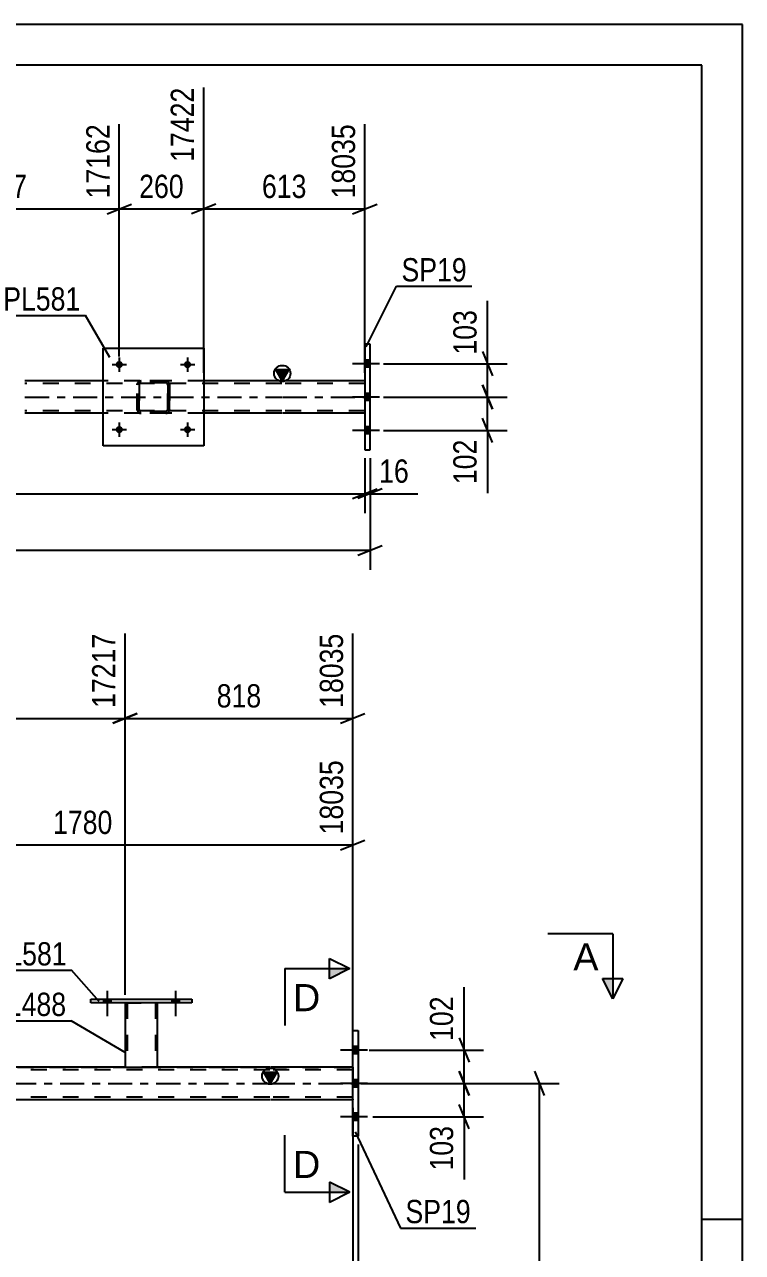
# Model space of a CAD drawing. Header units: millimetres. Extents: x 0 to 841, y 0 to 594.
# Drawn here: x 752.7 to 841, y 442.9 to 594 of the extents above; entities that cross this region are included whole.
import ezdxf

# ---------------------------------------------------------------- set-up
doc = ezdxf.new("R2010")
doc.units = ezdxf.units.MM
doc.linetypes.add('DXK_LINE_DOT2', pattern=[3.9198, 1.9599, -1.9599])
doc.linetypes.add('DXK_LINE_DOT3', pattern=[5.9187, 2.979, -0.9799, 0.9799, -0.9799])
doc.styles.add('Arial', font='ARIAL.TTF', dxfattribs={"height": 0.2})
doc.styles.add('Arial Narrow', font='ARIALN.TTF', dxfattribs={"height": 0.2})

# ---------------------------------------------------------------- blocks, each defined once
blk = doc.blocks.new('Unknown-814553059-1135')
at = {"color": 5, "linetype": 'Continuous'}
for p, q in [((841, 594), (0, 594)), ((841, 0), (841, 594)), ((836, 589), (5, 589)), ((836, 5), (836, 589)), ((841, 447), (836, 447))]:
    blk.add_line(p, q, dxfattribs=at)
blk = doc.blocks.new('Part-814553059-2887 - 2837')
at = {"linetype": 'Continuous'}
blk.add_hatch(color=2, dxfattribs=at).paths.add_polyline_path([(784.37, 550.17), (783.57, 551.57), (785.17, 551.57)])
at = {"color": 2, "linetype": 'Continuous'}
for p, q in [((784.37, 550.17), (783.57, 551.57)), ((783.57, 551.57), (785.17, 551.57)), ((785.17, 551.57), (784.37, 550.17)), ((762.31, 550.17), (752.71, 550.17)), ((784.31, 550.17), (774.71, 550.17)), ((794.53, 550.17), (784.41, 550.17)), ((762.31, 546.17), (752.71, 546.17)), ((784.31, 546.17), (774.71, 546.17)), ((794.53, 546.17), (784.41, 546.17))]:
    blk.add_line(p, q, dxfattribs=at)
at = {"color": 7, "linetype": 'DXK_LINE_DOT2'}
for p, q in [((774.71, 550.17), (762.31, 550.17)), ((794.53, 550.17), (794.53, 546.17)), ((784.31, 549.85), (752.71, 549.85)), ((794.53, 549.85), (784.41, 549.85)), ((784.31, 546.49), (752.71, 546.49)), ((774.71, 546.17), (762.31, 546.17)), ((794.53, 546.49), (784.41, 546.49))]:
    blk.add_line(p, q, dxfattribs=at)
at = {"color": 7, "linetype": 'DXK_LINE_DOT3'}
for p, q in [((752.71, 548.17), (784.31, 548.17)), ((784.41, 548.17), (794.53, 548.17))]:
    blk.add_line(p, q, dxfattribs=at)
at = {"color": 2, "linetype": 'Continuous'}
blk.add_circle((784.37, 551.07), 1, dxfattribs=at)
blk = doc.blocks.new('Bolt-814553059-2890 - 2837')
at = {"linetype": 'Continuous'}
for points in [[(795.17, 551.83), (795.17, 552.71), (794.53, 552.71), (794.53, 551.83)], [(795.17, 551.83), (795.17, 552.71), (794.53, 552.71), (794.53, 551.83)], [(795.17, 551.83), (795.17, 552.71), (794.53, 552.71), (794.53, 551.83)], [(795.17, 547.73), (795.17, 548.61), (794.53, 548.61), (794.53, 547.73)], [(795.17, 547.73), (795.17, 548.61), (794.53, 548.61), (794.53, 547.73)], [(795.17, 543.63), (795.17, 544.51), (794.53, 544.51), (794.53, 543.63)], [(795.17, 543.63), (795.17, 544.51), (794.53, 544.51), (794.53, 543.63)], [(795.17, 543.63), (795.17, 544.51), (794.53, 544.51), (794.53, 543.63)]]:
    blk.add_hatch(color=1, dxfattribs=at).paths.add_polyline_path(points)
at = {"color": 1, "linetype": 'Continuous'}
for p, q in [((796.33, 552.27), (793.01, 552.27)), ((796.33, 552.27), (793.01, 552.27)), ((796.33, 552.27), (793.01, 552.27)), ((795.17, 552.71), (794.53, 552.71)), ((795.17, 552.71), (794.53, 552.71)), ((795.17, 552.71), (794.53, 552.71)), ((795.17, 551.83), (794.53, 551.83)), ((795.17, 551.83), (794.53, 551.83)), ((795.17, 551.83), (794.53, 551.83)), ((795.17, 548.61), (794.53, 548.61)), ((795.17, 548.61), (794.53, 548.61)), ((796.33, 548.17), (793.01, 548.17)), ((796.33, 548.17), (793.01, 548.17)), ((795.17, 547.73), (794.53, 547.73)), ((795.17, 547.73), (794.53, 547.73)), ((796.33, 544.07), (793.01, 544.07)), ((796.33, 544.07), (793.01, 544.07)), ((796.33, 544.07), (793.01, 544.07)), ((795.17, 544.51), (794.53, 544.51)), ((795.17, 544.51), (794.53, 544.51)), ((795.17, 544.51), (794.53, 544.51)), ((795.17, 543.63), (794.53, 543.63)), ((795.17, 543.63), (794.53, 543.63)), ((795.17, 543.63), (794.53, 543.63))]:
    blk.add_line(p, q, dxfattribs=at)
blk = doc.blocks.new('Part-814553059-2973 - 2837')
at = {"color": 7, "linetype": 'DXK_LINE_DOT2'}
for p, q in [((766.8, 550.13), (766.99, 550.17)), ((766.99, 550.17), (766.8, 550.13)), ((766.82, 549.86), (766.89, 549.91)), ((766.99, 549.93), (766.89, 549.91)), ((770.03, 550.17), (766.99, 550.17)), ((770.03, 549.93), (766.99, 549.93)), ((770.03, 550.17), (770.21, 550.13)), ((770.21, 550.13), (770.03, 550.17)), ((770.12, 549.91), (770.03, 549.93)), ((770.19, 549.86), (770.12, 549.91)), ((766.51, 549.69), (766.54, 549.87)), ((766.54, 549.87), (766.51, 549.69)), ((766.51, 546.65), (766.51, 549.69)), ((766.51, 549.69), (766.51, 549.69)), ((766.51, 546.65), (766.51, 549.69)), ((766.75, 549.69), (766.76, 549.78)), ((766.76, 549.78), (766.75, 549.69)), ((766.75, 546.65), (766.75, 549.69)), ((766.75, 549.69), (766.75, 549.69)), ((766.75, 549.69), (766.75, 546.65)), ((766.76, 549.78), (766.82, 549.86)), ((766.82, 549.86), (766.76, 549.78)), ((770.19, 549.86), (770.25, 549.78)), ((770.25, 549.78), (770.19, 549.86)), ((770.25, 549.78), (770.27, 549.69)), ((770.27, 549.69), (770.25, 549.78)), ((770.27, 546.65), (770.27, 549.69)), ((770.27, 549.69), (770.27, 549.69)), ((770.27, 549.69), (770.27, 546.65)), ((770.47, 549.87), (770.51, 549.69)), ((770.51, 549.69), (770.47, 549.87)), ((770.51, 546.65), (770.51, 549.69)), ((770.51, 549.69), (770.51, 549.69)), ((770.51, 549.69), (770.51, 546.65)), ((766.51, 546.65), (766.51, 546.65)), ((766.54, 546.46), (766.51, 546.65)), ((766.51, 546.65), (766.54, 546.46)), ((766.75, 546.65), (766.75, 546.65)), ((766.76, 546.55), (766.75, 546.65)), ((766.75, 546.65), (766.76, 546.55)), ((766.82, 546.48), (766.76, 546.55)), ((766.76, 546.55), (766.82, 546.48)), ((766.99, 546.17), (766.8, 546.2)), ((766.8, 546.2), (766.99, 546.17)), ((766.89, 546.42), (766.82, 546.48)), ((766.99, 546.41), (766.89, 546.42)), ((770.03, 546.41), (766.99, 546.41)), ((770.03, 546.17), (766.99, 546.17)), ((770.12, 546.42), (770.03, 546.41)), ((770.21, 546.2), (770.03, 546.17)), ((770.03, 546.17), (770.21, 546.2)), ((770.19, 546.48), (770.12, 546.42)), ((770.25, 546.55), (770.19, 546.48)), ((770.19, 546.48), (770.25, 546.55)), ((770.27, 546.65), (770.25, 546.55)), ((770.25, 546.55), (770.27, 546.65)), ((770.27, 546.65), (770.27, 546.65)), ((770.51, 546.65), (770.47, 546.46)), ((770.47, 546.46), (770.51, 546.65)), ((770.51, 546.65), (770.51, 546.65))]:
    blk.add_line(p, q, dxfattribs=at)
at = {"color": 7, "linetype": 'DXK_LINE_DOT3'}
blk.add_line((768.51, 548.17), (768.51, 548.17), dxfattribs=at)
at = {"color": 7, "linetype": 'DXK_LINE_DOT2'}
for centre, start, end in [((766.99, 549.69), 112.5, 157.5), ((766.99, 549.69), 112.5, 157.5), ((770.03, 549.69), 22.5, 67.5), ((770.03, 549.69), 22.5, 67.5), ((766.99, 546.65), 202.5, 247.5), ((766.99, 546.65), 202.5, 247.5), ((770.03, 546.65), 292.5, 337.5), ((770.03, 546.65), 292.5, 337.5)]:
    blk.add_arc(centre, 0.48, start, end, dxfattribs=at)
blk = doc.blocks.new('Bolt-814553059-2919 - 2837')
at = {"linetype": 'Continuous'}
for points in [[(764.75, 552.17, -1), (763.87, 552.17, -1)], [(773.15, 552.17, -1), (772.27, 552.17, -1)]]:
    blk.add_hatch(color=1, dxfattribs=at).paths.add_polyline_path(points)
at = {"color": 1, "linetype": 'Continuous'}
for p, q in [((764.31, 553.05), (764.31, 551.29)), ((772.71, 553.05), (772.71, 551.29)), ((763.43, 552.17), (765.19, 552.17)), ((771.83, 552.17), (773.59, 552.17))]:
    blk.add_line(p, q, dxfattribs=at)
blk = doc.blocks.new('Bolt-814553059-2920 - 2837')
at = {"linetype": 'Continuous'}
for points in [[(764.75, 544.17, -1), (763.87, 544.17, -1)], [(773.15, 544.17, -1), (772.27, 544.17, -1)]]:
    blk.add_hatch(color=1, dxfattribs=at).paths.add_polyline_path(points)
at = {"color": 1, "linetype": 'Continuous'}
for p, q in [((763.43, 544.17), (765.19, 544.17)), ((764.31, 545.05), (764.31, 543.29)), ((771.83, 544.17), (773.59, 544.17)), ((772.71, 545.05), (772.71, 543.29))]:
    blk.add_line(p, q, dxfattribs=at)
blk = doc.blocks.new('Part-814553059-2972 - 2837')
at = {"color": 2, "linetype": 'Continuous'}
for p, q in [((762.31, 542.17), (762.31, 554.17)), ((762.31, 554.17), (774.71, 554.17)), ((774.71, 554.17), (774.71, 542.17)), ((774.71, 542.17), (762.31, 542.17))]:
    blk.add_line(p, q, dxfattribs=at)
blk = doc.blocks.new('Part-814553059-3060 - 2837')
at = {"color": 2, "linetype": 'Continuous'}
for p, q in [((795.17, 554.67), (794.53, 554.67)), ((794.53, 554.67), (794.53, 541.67)), ((795.17, 541.67), (795.17, 554.67)), ((794.53, 541.67), (795.17, 541.67))]:
    blk.add_line(p, q, dxfattribs=at)
blk = doc.blocks.new('Bolt-814553059-3770 - 3729')
at = {"linetype": 'Continuous'}
for points in [[(762.39, 473.63), (763.27, 473.63), (763.27, 474.11), (762.39, 474.11)], [(770.79, 473.63), (771.67, 473.63), (771.67, 474.11), (770.79, 474.11)]]:
    blk.add_hatch(color=1, dxfattribs=at).paths.add_polyline_path(points)
at = {"color": 1, "linetype": 'Continuous'}
for p, q in [((762.83, 475.11), (762.83, 471.99)), ((771.23, 475.11), (771.23, 471.99)), ((762.39, 474.11), (762.39, 473.63)), ((763.27, 474.11), (763.27, 473.63)), ((770.79, 474.11), (770.79, 473.63)), ((771.67, 474.11), (771.67, 473.63))]:
    blk.add_line(p, q, dxfattribs=at)
blk = doc.blocks.new('Bolt-814553059-3771 - 3729')
at = {"linetype": 'Continuous'}
for points in [[(762.39, 473.63), (763.27, 473.63), (763.27, 474.11), (762.39, 474.11)], [(770.79, 473.63), (771.67, 473.63), (771.67, 474.11), (770.79, 474.11)]]:
    blk.add_hatch(color=1, dxfattribs=at).paths.add_polyline_path(points)
at = {"color": 1, "linetype": 'Continuous'}
for p, q in [((762.83, 475.11), (762.83, 471.99)), ((771.23, 475.11), (771.23, 471.99)), ((762.39, 474.11), (762.39, 473.63)), ((763.27, 474.11), (763.27, 473.63)), ((770.79, 474.11), (770.79, 473.63)), ((771.67, 474.11), (771.67, 473.63))]:
    blk.add_line(p, q, dxfattribs=at)
blk = doc.blocks.new('Part-814553059-3789 - 3729')
at = {"color": 2, "linetype": 'Continuous'}
for p, q in [((765.03, 473.63), (765.03, 465.72)), ((769.03, 465.72), (769.03, 473.63)), ((765.03, 465.72), (769.03, 465.72))]:
    blk.add_line(p, q, dxfattribs=at)
at = {"color": 7, "linetype": 'DXK_LINE_DOT2'}
for p, q in [((765.03, 473.63), (769.03, 473.63)), ((765.03, 473.63), (765.03, 473.63)), ((765.03, 473.63), (765.03, 473.63)), ((765.27, 473.63), (765.27, 465.72)), ((768.79, 473.63), (768.79, 465.72)), ((769.03, 473.63), (769.03, 473.63)), ((769.03, 473.63), (769.03, 473.63)), ((768.74, 465.72), (768.77, 465.72)), ((768.74, 465.72), (768.77, 465.72)), ((768.77, 465.72), (768.79, 465.72)), ((768.77, 465.72), (768.79, 465.72))]:
    blk.add_line(p, q, dxfattribs=at)
blk = doc.blocks.new('Part-814553059-3794 - 3729')
at = {"color": 2, "linetype": 'Continuous'}
for p, q in [((760.83, 474.11), (773.23, 474.11)), ((760.83, 473.63), (760.83, 474.11)), ((773.23, 473.63), (760.83, 473.63)), ((773.23, 474.11), (773.23, 473.63))]:
    blk.add_line(p, q, dxfattribs=at)
blk = doc.blocks.new('Bolt-814553059-3955 - 3729')
at = {"linetype": 'Continuous'}
for points in [[(793.05, 468.26), (793.05, 467.38), (793.69, 467.38), (793.69, 468.26)], [(793.05, 468.26), (793.05, 467.38), (793.69, 467.38), (793.69, 468.26)], [(793.05, 468.26), (793.05, 467.38), (793.69, 467.38), (793.69, 468.26)], [(793.05, 464.16), (793.05, 463.28), (793.69, 463.28), (793.69, 464.16)], [(793.05, 464.16), (793.05, 463.28), (793.69, 463.28), (793.69, 464.16)], [(793.05, 460.06), (793.05, 459.18), (793.69, 459.18), (793.69, 460.06)], [(793.05, 460.06), (793.05, 459.18), (793.69, 459.18), (793.69, 460.06)], [(793.05, 460.06), (793.05, 459.18), (793.69, 459.18), (793.69, 460.06)]]:
    blk.add_hatch(color=1, dxfattribs=at).paths.add_polyline_path(points)
at = {"color": 1, "linetype": 'Continuous'}
for p, q in [((794.85, 467.82), (791.53, 467.82)), ((794.85, 467.82), (791.53, 467.82)), ((794.85, 467.82), (791.53, 467.82)), ((793.69, 468.26), (793.05, 468.26)), ((793.69, 468.26), (793.05, 468.26)), ((793.69, 468.26), (793.05, 468.26)), ((793.69, 467.38), (793.05, 467.38)), ((793.69, 467.38), (793.05, 467.38)), ((793.69, 467.38), (793.05, 467.38)), ((793.69, 464.16), (793.05, 464.16)), ((793.69, 464.16), (793.05, 464.16)), ((794.85, 463.72), (791.53, 463.72)), ((794.85, 463.72), (791.53, 463.72)), ((793.69, 463.28), (793.05, 463.28)), ((793.69, 463.28), (793.05, 463.28)), ((794.85, 459.62), (791.53, 459.62)), ((794.85, 459.62), (791.53, 459.62)), ((794.85, 459.62), (791.53, 459.62)), ((793.69, 460.06), (793.05, 460.06)), ((793.69, 460.06), (793.05, 460.06)), ((793.69, 460.06), (793.05, 460.06)), ((793.69, 459.18), (793.05, 459.18)), ((793.69, 459.18), (793.05, 459.18)), ((793.69, 459.18), (793.05, 459.18))]:
    blk.add_line(p, q, dxfattribs=at)
blk = doc.blocks.new('Part-814553059-3985 - 3729')
at = {"color": 2, "linetype": 'Continuous'}
for p, q in [((793.05, 457.22), (793.05, 470.22)), ((793.05, 470.22), (793.69, 470.22)), ((793.69, 470.22), (793.69, 457.22)), ((793.69, 457.22), (793.05, 457.22))]:
    blk.add_line(p, q, dxfattribs=at)
blk = doc.blocks.new('Part-814553059-4048 - 3729')
at = {"linetype": 'Continuous'}
blk.add_hatch(color=2, dxfattribs=at).paths.add_polyline_path([(782.89, 463.72), (782.09, 465.12), (783.69, 465.12)])
at = {"color": 7, "linetype": 'DXK_LINE_DOT2'}
for p, q in [((782.83, 465.4), (76.37, 465.4)), ((152.07, 465.72), (782.83, 465.72)), ((769.03, 465.72), (765.03, 465.72)), ((782.93, 465.72), (793.05, 465.72)), ((793.05, 465.4), (782.93, 465.4)), ((793.05, 465.72), (793.05, 461.72)), ((782.83, 462.04), (76.37, 462.04)), ((793.05, 462.04), (782.93, 462.04))]:
    blk.add_line(p, q, dxfattribs=at)
at = {"color": 2, "linetype": 'Continuous'}
for p, q in [((765.03, 465.72), (717.95, 465.72)), ((782.83, 465.72), (769.03, 465.72)), ((793.05, 465.72), (782.93, 465.72)), ((782.89, 463.72), (782.09, 465.12)), ((782.09, 465.12), (783.69, 465.12)), ((783.69, 465.12), (782.89, 463.72)), ((782.83, 461.72), (730.83, 461.72)), ((793.05, 461.72), (782.93, 461.72))]:
    blk.add_line(p, q, dxfattribs=at)
at = {"color": 7, "linetype": 'DXK_LINE_DOT3'}
for p, q in [((76.37, 463.72), (782.83, 463.72)), ((782.93, 463.72), (793.05, 463.72))]:
    blk.add_line(p, q, dxfattribs=at)
at = {"color": 2, "linetype": 'Continuous'}
blk.add_circle((782.89, 464.62), 1, dxfattribs=at)
blk = doc.blocks.new('StraightDimension-814553059-7858 - 2837')
at = {"color": 7, "linetype": 'Continuous'}
for p, q in [((794.53, 540.67), (794.53, 533.88)), ((795.17, 540.67), (795.17, 533.88)), ((793.03, 535.68), (796.03, 536.88)), ((796.67, 536.88), (793.67, 535.68)), ((794.53, 536.28), (795.17, 536.28))]:
    blk.add_line(p, q, dxfattribs=at)
at = {"color": 0}
blk.add_wipeout([(800.55, 537.03), (800.55, 541.23), (795.69, 541.23), (795.69, 537.03)], dxfattribs=at)
at = {"color": 7, "linetype": 'Continuous'}
blk.add_line((795.17, 536.28), (801.07, 536.28), dxfattribs=at)
blk.add_line((795.17, 536.28), (801.07, 536.28), dxfattribs=at)
at = {"color": 3, "style": 'Arial Narrow'}
blk.add_text('16', height=2.863, dxfattribs=at).set_placement((796.29, 537.63))
blk = doc.blocks.new('StraightDimension-814553059-3579 - 2837')
at = {"color": 7, "linetype": 'Continuous'}
for p, q in [((734.32, 551.17), (734.32, 586.25)), ((764.31, 553.17), (764.31, 581.75)), ((735.82, 571.91), (732.82, 570.71)), ((734.32, 571.31), (764.31, 571.31)), ((762.81, 570.71), (765.81, 571.91))]:
    blk.add_line(p, q, dxfattribs=at)
at = {"color": 0, "linetype": 'Continuous'}
blk.add_wipeout([(763.71, 582.35), (759.51, 582.35), (759.51, 572.01), (763.71, 572.01)], dxfattribs=at)
at = {"color": 0}
blk.add_wipeout([(753.57, 572.06), (753.57, 576.26), (745.06, 576.26), (745.06, 572.06)], dxfattribs=at)
at = {"color": 3, "linetype": 'Continuous', "style": 'Arial Narrow'}
blk.add_text('17162', height=2.863, rotation=90.0002, dxfattribs=at).set_placement((763.11, 572.61))
at = {"color": 3, "style": 'Arial Narrow'}
blk.add_text('1017', height=2.863, dxfattribs=at).set_placement((745.66, 572.66))
blk = doc.blocks.new('StraightDimension-814553059-3599 - 2837')
at = {"color": 7, "linetype": 'Continuous'}
for p, q in [((774.71, 551.17), (774.71, 586.25)), ((764.31, 553.17), (764.31, 581.75)), ((762.81, 570.71), (765.81, 571.91)), ((764.31, 571.31), (774.71, 571.31)), ((776.21, 571.91), (773.21, 570.71))]:
    blk.add_line(p, q, dxfattribs=at)
at = {"color": 0}
blk.add_wipeout([(772.85, 572.06), (772.85, 576.26), (766.16, 576.26), (766.16, 572.06)], dxfattribs=at)
at = {"color": 3, "style": 'Arial Narrow'}
blk.add_text('260', height=2.863, dxfattribs=at).set_placement((766.76, 572.66))
at = {"color": 0, "linetype": 'Continuous'}
blk.add_wipeout([(774.11, 586.85), (769.91, 586.85), (769.91, 576.51), (774.11, 576.51)], dxfattribs=at)
at = {"color": 3, "linetype": 'Continuous', "style": 'Arial Narrow'}
blk.add_text('17422', height=2.863, rotation=90.0002, dxfattribs=at).set_placement((773.51, 577.11))
blk = doc.blocks.new('StraightDimension-814553059-3615 - 2837')
at = {"color": 7, "linetype": 'Continuous'}
for p, q in [((774.71, 551.17), (774.71, 586.25)), ((794.53, 551.17), (794.53, 581.75)), ((776.21, 571.91), (773.21, 570.71)), ((774.71, 571.31), (794.53, 571.31)), ((793.03, 570.71), (796.03, 571.91))]:
    blk.add_line(p, q, dxfattribs=at)
at = {"color": 0, "linetype": 'Continuous'}
blk.add_wipeout([(793.93, 582.35), (789.73, 582.35), (789.73, 572.01), (793.93, 572.01)], dxfattribs=at)
at = {"color": 0}
blk.add_wipeout([(787.96, 572.06), (787.96, 576.26), (781.27, 576.26), (781.27, 572.06)], dxfattribs=at)
at = {"color": 3, "linetype": 'Continuous', "style": 'Arial Narrow'}
blk.add_text('18035', height=2.863, rotation=90.0002, dxfattribs=at).set_placement((793.33, 572.61))
at = {"color": 3, "style": 'Arial Narrow'}
blk.add_text('613', height=2.863, dxfattribs=at).set_placement((781.87, 572.66))
blk = doc.blocks.new('StraightDimension-814553059-3627 - 2837')
at = {"color": 7, "linetype": 'Continuous'}
for p, q in [((795.17, 540.67), (795.17, 526.92)), ((87.9, 529.32), (795.17, 529.32)), ((793.67, 528.72), (796.67, 529.92))]:
    blk.add_line(p, q, dxfattribs=at)
blk = doc.blocks.new('StraightDimension-814553059-7859 - 2837')
at = {"color": 7, "linetype": 'Continuous'}
for p, q in [((794.53, 540.67), (794.53, 533.88)), ((793.03, 535.68), (796.03, 536.88)), ((88.54, 536.28), (794.53, 536.28))]:
    blk.add_line(p, q, dxfattribs=at)
blk = doc.blocks.new('StraightDimension-814553059-10199 - 2837')
at = {"color": 7, "linetype": 'Continuous'}
for p, q in [((809.03, 553.77), (810.23, 550.77)), ((796.82, 552.27), (812.03, 552.27)), ((809.63, 548.17), (809.63, 552.27)), ((810.23, 546.67), (809.03, 549.67)), ((796.82, 548.17), (812.03, 548.17))]:
    blk.add_line(p, q, dxfattribs=at)
at = {"color": 0}
blk.add_wipeout([(808.88, 559.48), (804.68, 559.48), (804.68, 552.79), (808.88, 552.79)], dxfattribs=at)
at = {"color": 7, "linetype": 'Continuous'}
blk.add_line((809.63, 552.27), (809.63, 560), dxfattribs=at)
blk.add_line((809.63, 552.27), (809.63, 560), dxfattribs=at)
at = {"color": 3, "style": 'Arial Narrow'}
blk.add_text('103', height=2.863, rotation=90.0002, dxfattribs=at).set_placement((808.28, 553.39))
blk = doc.blocks.new('StraightDimension-814553059-10200 - 2837')
at = {"color": 7, "linetype": 'Continuous'}
for p, q in [((809.03, 549.67), (810.23, 546.67)), ((796.82, 548.17), (812.03, 548.17)), ((809.63, 544.07), (809.63, 548.17)), ((810.23, 542.57), (809.03, 545.57)), ((796.82, 544.07), (812.03, 544.07))]:
    blk.add_line(p, q, dxfattribs=at)
at = {"color": 0}
blk.add_wipeout([(808.88, 543.54), (804.68, 543.54), (804.68, 536.86), (808.88, 536.86)], dxfattribs=at)
at = {"color": 7, "linetype": 'Continuous'}
blk.add_line((809.63, 544.07), (809.63, 536.33), dxfattribs=at)
blk.add_line((809.63, 544.07), (809.63, 536.33), dxfattribs=at)
at = {"color": 3, "style": 'Arial Narrow'}
blk.add_text('102', height=2.863, rotation=90.0002, dxfattribs=at).set_placement((808.28, 537.46))
blk = doc.blocks.new('StraightDimension-814553059-11881 - 3729')
at = {"color": 7, "linetype": 'Continuous'}
for p, q in [((793.05, 460.72), (793.05, 405.42)), ((740.51, 341.5), (740.51, 410.67)), ((742.01, 408.42), (739.01, 407.22)), ((791.55, 407.22), (794.55, 408.42)), ((740.51, 407.82), (793.05, 407.82))]:
    blk.add_line(p, q, dxfattribs=at)
at = {"color": 0}
blk.add_wipeout([(771.04, 408.57), (771.04, 412.77), (762.52, 412.77), (762.52, 408.57)], dxfattribs=at)
at = {"color": 3, "style": 'Arial Narrow'}
blk.add_text('1431', height=2.863, dxfattribs=at).set_placement((763.12, 409.17))
blk = doc.blocks.new('StraightDimension-814553059-10536 - 3729')
at = {"color": 7, "linetype": 'Continuous'}
for p, q in [((806.15, 465.22), (807.35, 462.22)), ((795.08, 463.72), (809.15, 463.72)), ((806.75, 459.62), (806.75, 463.72)), ((807.35, 458.12), (806.15, 461.12)), ((795.5, 459.62), (809.15, 459.62))]:
    blk.add_line(p, q, dxfattribs=at)
at = {"color": 0}
blk.add_wipeout([(806, 459.1), (801.8, 459.1), (801.8, 452.41), (806, 452.41)], dxfattribs=at)
at = {"color": 7, "linetype": 'Continuous'}
blk.add_line((806.75, 459.62), (806.75, 451.89), dxfattribs=at)
blk.add_line((806.75, 459.62), (806.75, 451.89), dxfattribs=at)
at = {"color": 3, "style": 'Arial Narrow'}
blk.add_text('103', height=2.863, rotation=90.0002, dxfattribs=at).set_placement((805.4, 453.01))
blk = doc.blocks.new('StraightDimension-814553059-4435 - 3729')
at = {"color": 7, "linetype": 'Continuous'}
for p, q in [((726.58, 462.72), (726.58, 503.5)), ((793.05, 466.72), (793.05, 503.5)), ((728.08, 493.66), (725.08, 492.46)), ((726.58, 493.06), (793.05, 493.06)), ((791.55, 492.46), (794.55, 493.66))]:
    blk.add_line(p, q, dxfattribs=at)
at = {"color": 0, "linetype": 'Continuous'}
blk.add_wipeout([(792.45, 504.1), (788.25, 504.1), (788.25, 493.76), (792.45, 493.76)], dxfattribs=at)
at = {"color": 0}
blk.add_wipeout([(764.07, 493.81), (764.07, 498.01), (755.56, 498.01), (755.56, 493.81)], dxfattribs=at)
at = {"color": 3, "linetype": 'Continuous', "style": 'Arial Narrow'}
blk.add_text('18035', height=2.863, rotation=90.0002, dxfattribs=at).set_placement((791.85, 494.36))
at = {"color": 3, "style": 'Arial Narrow'}
blk.add_text('1780', height=2.863, dxfattribs=at).set_placement((756.16, 494.41))
blk = doc.blocks.new('StraightDimension-814553059-10565 - 3729')
at = {"color": 7, "linetype": 'Continuous'}
for p, q in [((816.64, 462.22), (815.44, 465.22)), ((794.05, 463.72), (818.44, 463.72)), ((816.04, 337.86), (816.04, 463.72)), ((815.44, 339.36), (816.64, 336.36)), ((741.92, 337.86), (818.44, 337.86))]:
    blk.add_line(p, q, dxfattribs=at)
at = {"color": 0}
blk.add_wipeout([(815.29, 405.05), (811.09, 405.05), (811.09, 396.53), (815.29, 396.53)], dxfattribs=at)
at = {"color": 3, "style": 'Arial Narrow'}
blk.add_text('3147', height=2.863, rotation=90.0002, dxfattribs=at).set_placement((814.69, 397.13))
blk = doc.blocks.new('StraightDimension-814553059-4482 - 3729')
at = {"color": 7, "linetype": 'Continuous'}
blk.add_line((793.69, 456.22), (793.69, 297.58), dxfattribs=at)
blk = doc.blocks.new('StraightDimension-814553059-4910 - 3729')
at = {"color": 7, "linetype": 'Continuous'}
for p, q in [((765.03, 474.63), (765.03, 519.08)), ((793.05, 466.72), (793.05, 519.08)), ((766.53, 509.23), (763.53, 508.03)), ((791.55, 508.03), (794.55, 509.23)), ((765.03, 508.63), (793.05, 508.63))]:
    blk.add_line(p, q, dxfattribs=at)
at = {"color": 0, "linetype": 'Continuous'}
blk.add_wipeout([(792.45, 519.68), (788.25, 519.68), (788.25, 509.33), (792.45, 509.33)], dxfattribs=at)
at = {"color": 0}
blk.add_wipeout([(782.39, 509.38), (782.39, 513.58), (775.7, 513.58), (775.7, 509.38)], dxfattribs=at)
at = {"color": 3, "linetype": 'Continuous', "style": 'Arial Narrow'}
blk.add_text('18035', height=2.863, rotation=90.0002, dxfattribs=at).set_placement((791.85, 509.93))
at = {"color": 3, "style": 'Arial Narrow'}
blk.add_text('818', height=2.863, dxfattribs=at).set_placement((776.3, 509.98))
blk = doc.blocks.new('StraightDimension-814553059-4920 - 3729')
at = {"color": 7, "linetype": 'Continuous'}
for p, q in [((713.95, 474.63), (713.95, 519.08)), ((765.03, 474.63), (765.03, 519.08)), ((715.45, 509.23), (712.45, 508.03)), ((763.53, 508.03), (766.53, 509.23)), ((713.95, 508.63), (765.03, 508.63))]:
    blk.add_line(p, q, dxfattribs=at)
at = {"color": 0, "linetype": 'Continuous'}
blk.add_wipeout([(764.43, 519.68), (760.23, 519.68), (760.23, 509.33), (764.43, 509.33)], dxfattribs=at)
at = {"color": 0}
blk.add_wipeout([(743.75, 509.38), (743.75, 513.58), (735.24, 513.58), (735.24, 509.38)], dxfattribs=at)
at = {"color": 3, "linetype": 'Continuous', "style": 'Arial Narrow'}
blk.add_text('17217', height=2.863, rotation=90.0002, dxfattribs=at).set_placement((763.83, 509.93))
at = {"color": 3, "style": 'Arial Narrow'}
blk.add_text('1277', height=2.863, dxfattribs=at).set_placement((735.84, 509.98))
blk = doc.blocks.new('StraightDimension-814553059-10535 - 3729')
at = {"color": 7, "linetype": 'Continuous'}
for p, q in [((806.15, 469.32), (807.35, 466.32)), ((795.08, 467.82), (809.15, 467.82)), ((806.75, 463.72), (806.75, 467.82)), ((807.35, 462.22), (806.15, 465.22)), ((795.08, 463.72), (809.15, 463.72))]:
    blk.add_line(p, q, dxfattribs=at)
at = {"color": 0}
blk.add_wipeout([(806, 475.03), (801.8, 475.03), (801.8, 468.35), (806, 468.35)], dxfattribs=at)
at = {"color": 7, "linetype": 'Continuous'}
blk.add_line((806.75, 467.82), (806.75, 475.55), dxfattribs=at)
blk.add_line((806.75, 467.82), (806.75, 475.55), dxfattribs=at)
at = {"color": 3, "style": 'Arial Narrow'}
blk.add_text('102', height=2.863, rotation=90.0002, dxfattribs=at).set_placement((805.4, 468.95))
blk = doc.blocks.new('Mark-814553059-2968 - 2837')
at = {"color": 0}
blk.add_wipeout([(759.54, 558.81), (759.54, 561.81), (750.03, 561.81), (750.03, 558.81)], dxfattribs=at)
blk.add_wipeout([(759.54, 558.81), (759.54, 561.81), (750.03, 561.81), (750.03, 558.81)], dxfattribs=at)
at = {"color": 30, "linetype": 'Continuous'}
for p in [(749.43, 558.21), (763.14, 553.02)]:
    blk.add_line(p, (760.14, 558.21), dxfattribs=at)
at = {"color": 3, "style": 'Arial Narrow'}
blk.add_text('PL581', height=2.863, dxfattribs=at).set_placement((750.03, 558.81))
blk = doc.blocks.new('Mark-814553059-3056 - 2837')
at = {"color": 0}
blk.add_wipeout([(807.08, 562.4), (807.08, 565.4), (799.04, 565.4), (799.04, 562.4)], dxfattribs=at)
blk.add_wipeout([(807.08, 562.4), (807.08, 565.4), (799.04, 565.4), (799.04, 562.4)], dxfattribs=at)
at = {"color": 30, "linetype": 'Continuous'}
for p, q in [((794.68, 554.33), (798.44, 561.8)), ((798.44, 561.8), (807.68, 561.8))]:
    blk.add_line(p, q, dxfattribs=at)
at = {"color": 3, "style": 'Arial Narrow'}
blk.add_text('SP19', height=2.863, dxfattribs=at).set_placement((799.04, 562.4))
blk = doc.blocks.new('Mark-814553059-3785 - 3729')
at = {"color": 0}
blk.add_wipeout([(757.79, 472.02), (757.79, 475.02), (747.74, 475.02), (747.74, 472.02)], dxfattribs=at)
blk.add_wipeout([(757.79, 472.02), (757.79, 475.02), (747.74, 475.02), (747.74, 472.02)], dxfattribs=at)
at = {"color": 30, "linetype": 'Continuous'}
for p in [(747.14, 471.42), (765.03, 467.52)]:
    blk.add_line(p, (758.39, 471.42), dxfattribs=at)
at = {"color": 3, "style": 'Arial Narrow'}
blk.add_text('M1488', height=2.863, dxfattribs=at).set_placement((747.74, 472.02))
blk = doc.blocks.new('Mark-814553059-3790 - 3729')
at = {"color": 0}
blk.add_wipeout([(757.85, 478.24), (757.85, 481.24), (748.35, 481.24), (748.35, 478.24)], dxfattribs=at)
blk.add_wipeout([(757.85, 478.24), (757.85, 481.24), (748.35, 481.24), (748.35, 478.24)], dxfattribs=at)
at = {"color": 30, "linetype": 'Continuous'}
for p in [(747.75, 477.64), (761.82, 473.82)]:
    blk.add_line(p, (758.45, 477.64), dxfattribs=at)
at = {"color": 3, "style": 'Arial Narrow'}
blk.add_text('PL581', height=2.863, dxfattribs=at).set_placement((748.35, 478.24))
blk = doc.blocks.new('Mark-814553059-3981 - 3729')
at = {"color": 0}
blk.add_wipeout([(807.57, 446.53), (807.57, 449.53), (799.53, 449.53), (799.53, 446.53)], dxfattribs=at)
blk.add_wipeout([(807.57, 446.53), (807.57, 449.53), (799.53, 449.53), (799.53, 446.53)], dxfattribs=at)
at = {"color": 30, "linetype": 'Continuous'}
for p, q in [((793.34, 457.77), (798.93, 445.93)), ((798.93, 445.93), (808.17, 445.93))]:
    blk.add_line(p, q, dxfattribs=at)
at = {"color": 3, "style": 'Arial Narrow'}
blk.add_text('SP19', height=2.863, dxfattribs=at).set_placement((799.53, 446.53))
blk = doc.blocks.new('SectionMark-814553059-5315 - 3729')
at = {"linetype": 'Continuous'}
for points in [[(790.18, 476.61), (790.18, 477.86), (792.68, 477.86)], [(790.18, 450.34), (790.18, 451.59), (792.68, 450.34)]]:
    blk.add_hatch(color=6, dxfattribs=at).paths.add_polyline_path(points)
at = {"color": 6, "linetype": 'Continuous'}
for p, q in [((790.18, 476.61), (790.18, 479.11)), ((790.18, 479.11), (792.68, 477.86)), ((784.68, 477.86), (784.68, 470.86)), ((784.68, 477.86), (792.68, 477.86)), ((792.68, 477.86), (790.18, 476.61)), ((784.68, 450.34), (784.68, 457.34)), ((784.68, 450.34), (792.68, 450.34)), ((792.68, 450.34), (790.18, 451.59)), ((790.18, 451.59), (790.18, 449.09)), ((792.68, 450.34), (790.18, 449.09))]:
    blk.add_line(p, q, dxfattribs=at)
at = {"color": 0, "linetype": 'Continuous'}
for points in [[(789.05, 472.61), (789.05, 476.11), (785.68, 476.11), (785.68, 472.61)], [(789.05, 452.09), (789.05, 455.59), (785.68, 455.59), (785.68, 452.09)]]:
    blk.add_wipeout(points, dxfattribs=at)
at = {"color": 3, "linetype": 'Continuous', "style": 'Arial'}
for p in [(785.68, 472.61), (785.68, 452.09)]:
    blk.add_text('D', height=3.34, dxfattribs=at).set_placement(p)
blk = doc.blocks.new('SectionMark-814553059-5317 - 3729')
at = {"linetype": 'Continuous'}
blk.add_hatch(color=6, dxfattribs=at).paths.add_polyline_path([(823.79, 476.62), (825.04, 476.62), (825.04, 474.12)])
at = {"color": 6, "linetype": 'Continuous'}
for p, q in [((825.04, 482.12), (817.04, 482.12)), ((825.04, 482.12), (825.04, 474.12)), ((823.79, 476.62), (826.29, 476.62)), ((825.04, 474.12), (823.79, 476.62)), ((826.29, 476.62), (825.04, 474.12))]:
    blk.add_line(p, q, dxfattribs=at)
at = {"color": 0, "linetype": 'Continuous'}
blk.add_wipeout([(823.29, 477.62), (823.29, 481.12), (820.18, 481.12), (820.18, 477.62)], dxfattribs=at)
at = {"color": 3, "linetype": 'Continuous', "style": 'Arial'}
blk.add_text('A', height=3.34, dxfattribs=at).set_placement((820.18, 477.62))

msp = doc.modelspace()

# ---------------------------------------------------------------- block references
for name in ['Unknown-814553059-1135', 'Part-814553059-3060 - 2837', 'Part-814553059-2972 - 2837', 'Bolt-814553059-2919 - 2837', 'Part-814553059-2887 - 2837', 'Bolt-814553059-2890 - 2837', 'Part-814553059-2973 - 2837', 'Bolt-814553059-2920 - 2837', 'Bolt-814553059-3770 - 3729', 'Bolt-814553059-3771 - 3729', 'Part-814553059-3794 - 3729', 'Part-814553059-3789 - 3729', 'Part-814553059-3985 - 3729', 'Bolt-814553059-3955 - 3729', 'Part-814553059-4048 - 3729']:
    msp.add_blockref(name, (0, 0))

# ---------------------------------------------------------------- next in the draw order: block references
for name in ['StraightDimension-814553059-3579 - 2837', 'StraightDimension-814553059-10199 - 2837', 'StraightDimension-814553059-7858 - 2837', 'StraightDimension-814553059-11881 - 3729']:
    msp.add_blockref(name, (0, 0))

# ---------------------------------------------------------------- next in the draw order: block references
for name in ['StraightDimension-814553059-3599 - 2837', 'StraightDimension-814553059-3627 - 2837', 'StraightDimension-814553059-10536 - 3729']:
    msp.add_blockref(name, (0, 0))

# ---------------------------------------------------------------- next in the draw order: block references
for name in ['StraightDimension-814553059-3615 - 2837', 'Mark-814553059-2968 - 2837', 'StraightDimension-814553059-10200 - 2837', 'StraightDimension-814553059-7859 - 2837', 'StraightDimension-814553059-4435 - 3729']:
    msp.add_blockref(name, (0, 0))

# ---------------------------------------------------------------- next in the draw order: block references
for name in ['Mark-814553059-3056 - 2837', 'StraightDimension-814553059-4910 - 3729', 'StraightDimension-814553059-10565 - 3729']:
    msp.add_blockref(name, (0, 0))

# ---------------------------------------------------------------- next in the draw order: block references
for name in ['StraightDimension-814553059-4920 - 3729', 'StraightDimension-814553059-10535 - 3729', 'StraightDimension-814553059-4482 - 3729']:
    msp.add_blockref(name, (0, 0))

# ---------------------------------------------------------------- next in the draw order: block references
for name in ['Mark-814553059-3785 - 3729', 'Mark-814553059-3981 - 3729']:
    msp.add_blockref(name, (0, 0))

# ---------------------------------------------------------------- next in the draw order: block references
for name in ['Mark-814553059-3790 - 3729', 'SectionMark-814553059-5315 - 3729']:
    msp.add_blockref(name, (0, 0))

# ---------------------------------------------------------------- next in the draw order: block references
msp.add_blockref('SectionMark-814553059-5317 - 3729', (0, 0))

doc.saveas('drawing.dxf')
